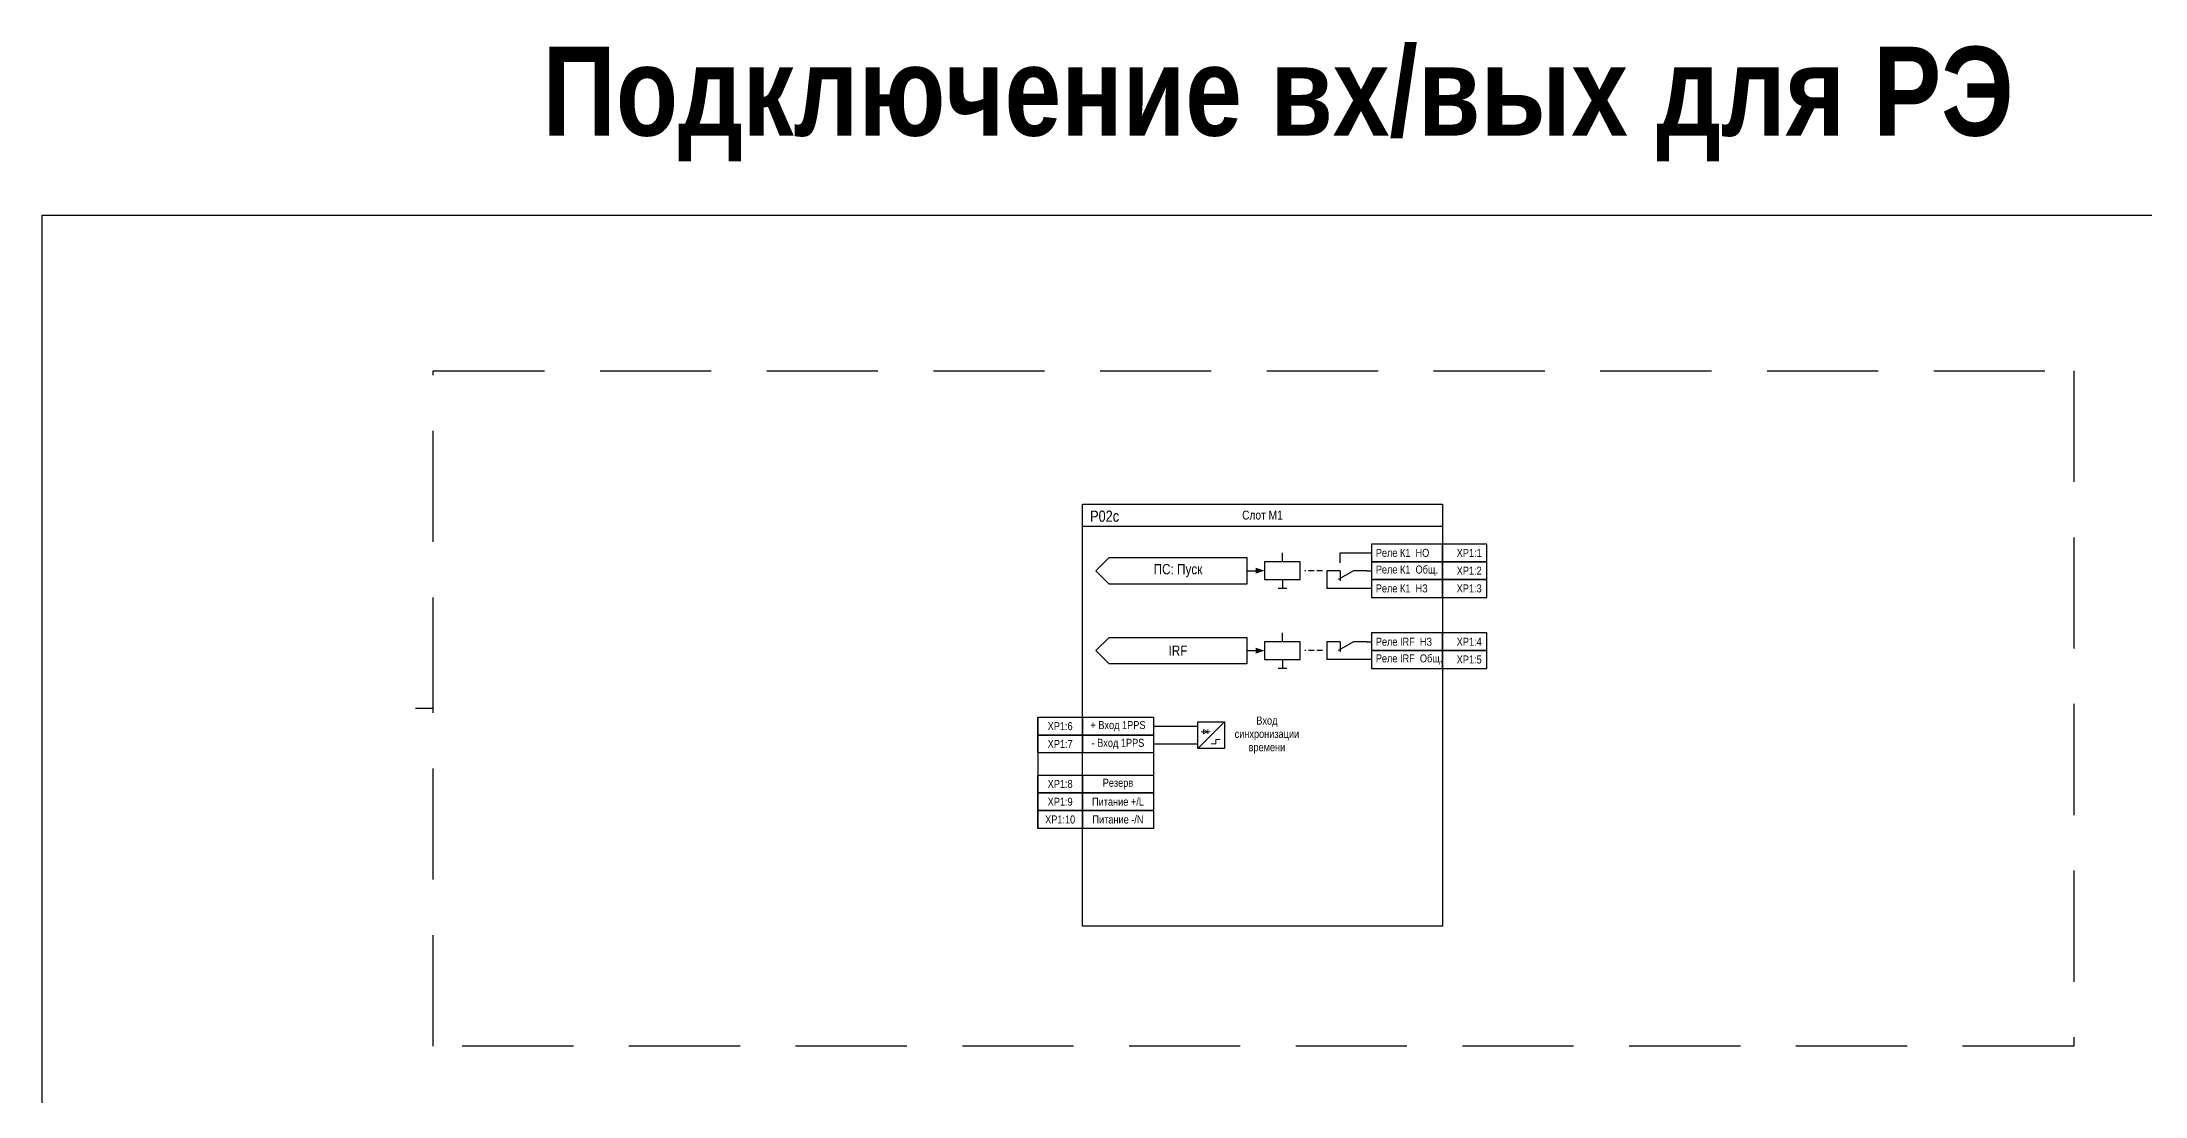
# Model space of a CAD drawing. Header units: millimetres. Extents: x 1657 to 5785, y -558 to 1129.
# Drawn here: x 3847 to 4320, y 508.8 to 746 of the extents above; entities that cross this region are included whole.
import ezdxf
from ezdxf.enums import TextEntityAlignment as Align

# ---------------------------------------------------------------- set-up
doc = ezdxf.new("R2010")
doc.units = ezdxf.units.MM
doc.linetypes.add('штриховая2', pattern=[0.375, 0.25, -0.125])
doc.layers.add('_ОРЗ_0.3', color=7, linetype='Continuous', lineweight=30)
doc.layers.add('TEXT', color=7, linetype='Continuous', lineweight=25)
doc.layers.add('Основная', color=7, linetype='Continuous')
doc.styles.add('1.8_Gost_RD', font='ARIALN.TTF', dxfattribs={"height": 1.8})
doc.styles.add('2.5_Gost_RD', font='ARIALN.TTF', dxfattribs={"height": 2.5})
doc.styles.add('2.5_ISOCPEUR', font='isocpeur.ttf', dxfattribs={"width": 0.9, "height": 2.5})

# ---------------------------------------------------------------- blocks, each defined once
blk = doc.blocks.new('*U110')
at = {"layer": 'Основная', "color": 0}
blk.add_line((0, 0), (7, -4), dxfattribs=at)
at = {"layer": 'Основная', "ltscale": 0.35}
blk.add_line((6, 0), (6, -4.5), dxfattribs=at)
blk = doc.blocks.new('*U113')
at = {"layer": 'Основная', "color": 0}
for p, q in [((-9, 0), (-3, 0)), ((3, 0), (9, 0))]:
    blk.add_line(p, q, dxfattribs=at)
at = {"layer": 'Основная', "ltscale": 0.25}
blk.add_blockref('*U110', (-3, 0), dxfattribs=at)
at = {"layer": 'Основная', "style": '2.5_ISOCPEUR'}
for tag, p in [('ОУ', (2, 10)), ('В2', (6, 4)), ('В1', (14, 6))]:
    blk.add_attdef(tag, text='', height=2.5, dxfattribs=at).set_placement(p, align=Align.MIDDLE_CENTER)
blk = doc.blocks.new('*U112')
at = {"layer": 'Основная', "color": 0}
for p, q in [((-9, 0), (-3, 0)), ((3, 0), (9, 0))]:
    blk.add_line(p, q, dxfattribs=at)
at = {"layer": 'Основная', "ltscale": 0.25}
blk.add_blockref('*U110', (-3, 0), dxfattribs=at)
at = {"layer": 'Основная', "style": '2.5_ISOCPEUR'}
for tag, p in [('ОУ', (2, 10)), ('В2', (6, 4)), ('В1', (14, 6))]:
    blk.add_attdef(tag, text='', height=2.5, dxfattribs=at).set_placement(p, align=Align.MIDDLE_CENTER)
blk = doc.blocks.new('*U114')
at = {"ltscale": 0.25}
blk.add_line((0, 0), (3, 0), dxfattribs=at)
blk.add_lwpolyline([(2, 0, 1.3, 0, 0), (4, 0, 0, 0, 0)], format="xyseb", dxfattribs=at)

msp = doc.modelspace()

# ---------------------------------------------------------------- linework, layer by layer
at = {"ltscale": 100}
for p, q in [((4126, 629), (4126, 631)), ((4126, 625), (4126, 623)), ((4139, 627), (4136, 627)), ((4145, 627), (4146, 627)), ((4127, 623), (4125, 623)), ((4146, 623), (4136, 623)), ((4126, 611), (4126, 613)), ((4145, 611), (4146, 611)), ((4126, 607), (4126, 605)), ((4146, 607), (4136, 607)), ((4127, 605), (4125, 605)), ((3935, 596), (3931, 596)), ((4071, 594), (4071, 569)), ((4097, 586), (4097, 581))]:
    msp.add_line(p, q, dxfattribs=at)
at = {"linetype": 'штриховая2', "ltscale": 5}
for p, q in [((4135, 627), (4131, 627)), ((4135, 609), (4131, 609))]:
    msp.add_line(p, q, dxfattribs=at)
at = {"lineweight": 13, "ltscale": 0.25}
msp.add_line((4109.25, 591.25), (4109.25, 590.25), dxfattribs=at)
at = {"ltscale": 100}
for points in [[(3847, 707), (4793, 707), (4793, -188), (3847, -188)], [(4162, 633), (4146, 633), (4146, 629), (4162, 629)], [(4172, 633), (4162, 633), (4162, 629), (4172, 629)], [(4130, 629), (4122, 629), (4122, 625), (4130, 625)], [(4162, 629), (4146, 629), (4146, 625), (4162, 625)], [(4162, 625), (4146, 625), (4146, 621), (4162, 621)], [(4172, 629), (4162, 629), (4162, 625), (4172, 625)], [(4172, 625), (4162, 625), (4162, 621), (4172, 621)], [(4130, 611), (4122, 611), (4122, 607), (4130, 607)], [(4162, 613), (4146, 613), (4146, 609), (4162, 609)], [(4172, 613), (4162, 613), (4162, 609), (4172, 609)], [(4162, 609), (4146, 609), (4146, 605), (4162, 605)], [(4172, 609), (4162, 609), (4162, 605), (4172, 605)], [(4071, 594), (4081, 594), (4081, 590), (4071, 590)], [(4081, 594), (4097, 594), (4097, 590), (4081, 590)], [(4071, 590), (4081, 590), (4081, 586), (4071, 586)], [(4081, 590), (4097, 590), (4097, 586), (4081, 586)], [(4071, 581), (4081, 581), (4081, 577), (4071, 577)], [(4081, 581), (4097, 581), (4097, 577), (4081, 577)], [(4071, 577), (4081, 577), (4081, 573), (4071, 573)], [(4071, 573), (4081, 573), (4081, 569), (4071, 569)], [(4081, 577), (4097, 577), (4097, 573), (4081, 573)], [(4081, 573), (4097, 573), (4097, 569), (4081, 569)]]:
    msp.add_lwpolyline(points, close=True, dxfattribs=at)
at = {"linetype": 'штриховая2', "ltscale": 100}
msp.add_lwpolyline([(3935, 672), (4304, 672), (4304, 520), (3935, 520), (3935, 596)], close=True, dxfattribs=at)
at = {"ltscale": 100}
for points in [[(4081, 637), (4162, 637)], [(4139, 628.75), (4139, 631), (4146, 631)], [(4136, 627), (4136, 623)], [(4136, 611), (4136, 607)]]:
    msp.add_lwpolyline(points, dxfattribs=at)
msp.add_lwpolyline([(4107, 593), (4113, 593), (4113, 587), (4107, 587)], close=True)
at = {"lineweight": 13, "flags": 128}
for points in [[(4108.5, 591.5, 0, 0, 0), (4108.5, 592, 0.25, 0, 0), (4108.5, 592.5, 0, 0, 0)], [(4109, 591.5, 0, 0, 0), (4109, 592, 0.25, 0, 0), (4109, 592.5, 0, 0, 0)]]:
    msp.add_lwpolyline(points, format="xyseb", dxfattribs=at)
at = {"lineweight": 13, "ltscale": 0.25}
msp.add_lwpolyline([(4109.25, 590.75), (4108.25, 591.25), (4108.25, 590.25), (4109.25, 590.75)], dxfattribs=at)
at = {"layer": '_ОРЗ_0.3', "ltscale": 100}
msp.add_lwpolyline([(4081, 642), (4162, 642), (4162, 547), (4081, 547)], close=True, dxfattribs=at)
at = {"layer": 'Основная', "color": 0}
for p, q in [((4097, 592), (4107, 592)), ((4097, 588), (4107, 588))]:
    msp.add_line(p, q, dxfattribs=at)
at = {"layer": 'Основная', "ltscale": 0.25}
msp.add_line((4113, 593), (4107, 587), dxfattribs=at)
at = {"layer": 'Основная', "color": 0, "lineweight": 13}
msp.add_line((4107.75, 590.75), (4109.75, 590.75), dxfattribs=at)
for p, q in [((4110, 588), (4111, 588)), ((4111, 589), (4112, 589)), ((4111, 588), (4111, 589))]:
    msp.add_line(p, q, dxfattribs=at).dxf.unprotected_set("ltscale", 0)
at = {"layer": 'Основная', "ltscale": 100}
for points in [[(4118, 630), (4118, 624), (4087, 624), (4084, 627), (4087, 630)], [(4118, 612), (4118, 606), (4087, 606), (4084, 609), (4087, 612)]]:
    msp.add_lwpolyline(points, close=True, dxfattribs=at)

# ---------------------------------------------------------------- block references
at = {"ltscale": 0.35}
for p in [(4118, 627), (4118, 609)]:
    msp.add_blockref('*U114', p, dxfattribs=at)
at = {"layer": 'Основная', "ltscale": 0.25, "xscale": -0.5, "yscale": 0.5, "zscale": 0.5}
for name, p in [('*U113', (4140.5, 627)), ('*U112', (4140.5, 611))]:
    msp.add_blockref(name, p, dxfattribs=at)

# ---------------------------------------------------------------- texts
at = {"ltscale": 100, "attachment_point": 5}
for s, insert, char_height, width, style in [('{\\fArial Narrow|b1|i0|c204|p34;Подключение вх/вых для РЭ}', (4125, 732), 20, 1350, '2.5_Gost_RD'), ('Р02с', (4086, 639.25), 2.5, 10, '2.5_Gost_RD'), ('Слот М1', (4121.5, 639.5), 2, 81, '1.8_Gost_RD'), ('\\pxi0.55556,ql;Реле К1  НО', (4154, 631), 1.8, 16, '1.8_Gost_RD'), ('XP1:1', (4168, 631), 1.8, 8, '1.8_Gost_RD'), ('\\pxi0.55556,ql;Реле К1  Общ.', (4154, 627), 1.8, 16, '1.8_Gost_RD'), ('XP1:2', (4168, 627), 1.8, 8, '1.8_Gost_RD'), ('\\pxi0.55556,ql;Реле К1  НЗ', (4154, 623), 1.8, 16, '1.8_Gost_RD'), ('XP1:3', (4168, 623), 1.8, 8, '1.8_Gost_RD'), ('\\pxi0.55556,ql;Реле IRF  НЗ', (4154, 611), 1.8, 16, '1.8_Gost_RD'), ('XP1:4', (4168, 611), 1.8, 8, '1.8_Gost_RD'), ('\\pxi0.55556,ql;Реле IRF  Общ.', (4154, 607), 1.8, 16, '1.8_Gost_RD'), ('XP1:5', (4168, 607), 1.8, 8, '1.8_Gost_RD'), ('XP1:6', (4076, 592), 1.8, 10, '1.8_Gost_RD'), ('+ Вход 1PPS', (4089, 592), 1.8, 16, '1.8_Gost_RD'), ('\\pxse0.83333;Вход синхронизации времени', (4122.5, 590), 1.8, 19, '1.8_Gost_RD'), ('XP1:7', (4076, 588), 1.8, 10, '1.8_Gost_RD'), ('- Вход 1PPS', (4089, 588), 1.8, 16, '1.8_Gost_RD'), ('XP1:8', (4076, 579), 1.8, 10, '1.8_Gost_RD'), ('Резерв', (4089, 579), 1.8, 16, '1.8_Gost_RD'), ('XP1:9', (4076, 575), 1.8, 10, '1.8_Gost_RD'), ('Питание +/L', (4089, 575), 1.8, 16, '1.8_Gost_RD'), ('XP1:10', (4076, 571), 1.8, 10, '1.8_Gost_RD'), ('Питание -/N', (4089, 571), 1.8, 16, '1.8_Gost_RD')]:
    msp.add_mtext(s, dxfattribs=dict(at, insert=insert, char_height=char_height, width=width, style=style))
at = {"layer": 'TEXT', "ltscale": 100, "char_height": 2.3, "width": 32.7284, "attachment_point": 5, "style": '2.5_Gost_RD'}
for s, insert in [('\\pxsm0.7;ПС: Пуск', (4102.5, 627)), ('\\pxsm0.7;IRF', (4102.5, 609))]:
    msp.add_mtext(s, dxfattribs=dict(at, insert=insert))

doc.saveas('drawing.dxf')
